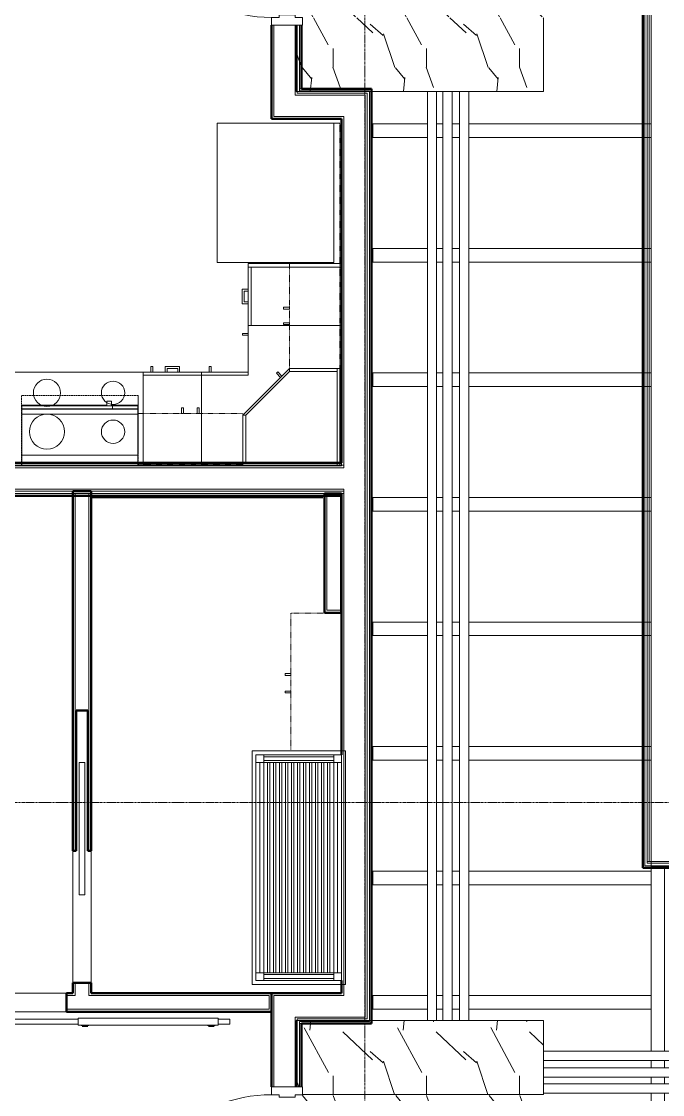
# Model space of a CAD drawing. Header units: inches. Extents: x -4235 to -464, y 9706 to 12338.
# Drawn here: x -3569.6 to -3404.7, y 10392.1 to 10667.8 of the extents above; entities that cross this region are included whole.
import ezdxf

# ---------------------------------------------------------------- set-up
doc = ezdxf.new("R2010")
doc.units = ezdxf.units.IN
doc.header["$MEASUREMENT"] = 0
for name, pattern in [('Dash', [0.25, 0.125, -0.125]), ('Grid Line 1_2_', [0.875, 0.5, -0.125, 0.125, -0.125]), ('Overhead', [0.15625, 0.09375, -0.0625])]:
    doc.linetypes.add(name, pattern=pattern)
for name, color, linetype, lineweight in [('0-1', 7, 'Continuous', 5), ('0-2', 10, 'Continuous', 9), ('A-CLNG-1', 254, 'Continuous', 9), ('A-CLNG-2', 10, 'Continuous', 9), ('A-CLNG-PATT-1', 253, 'Continuous', 13), ('A-DOOR-1', 10, 'Continuous', 9), ('A-DOOR-2', 50, 'Continuous', 20), ('A-DOOR-3', 7, 'Continuous', 50), ('A-DOOR-FRAM-3', 50, 'Continuous', 20), ('A-FLOR-3', 192, 'Continuous', 9), ('A-WALL-1', 7, 'Continuous', 50), ('A-WALL-2', 250, 'Continuous', 13), ('A-WALL-3', 10, 'Continuous', 9), ('A-WALL-4', 254, 'Continuous', 9), ('A-WALL-5', 113, 'Continuous', 9), ('I-WALL-1', 7, 'Continuous', 50), ('I-WALL-2', 10, 'Continuous', 9), ('I-WALL-3', 254, 'Continuous', 9), ('P-PIPE-1', 10, 'Continuous', 9), ('Q-CASE', 31, 'Continuous', 9), ('Q-CASE-1', 254, 'Continuous', 9), ('Q-CASE-2', 10, 'Continuous', 9), ('Q-CASE-3', 254, 'Dash', 9), ('Q-CASE-4', 10, 'Dash', 9), ('Q-SPCQ-1', 10, 'Continuous', 9), ('Q-SPCQ-2', 91, 'Overhead', 9), ('S-BEAM', 12, 'Continuous', 9), ('S-GRID-1', 1, 'Grid Line 1_2_', 9)]:
    doc.layers.add(name, color=color, linetype=linetype, lineweight=lineweight)
pattern_1 = [(108.435, (6.24, 0), (-23.9995167, 47.999875), [9.107, -66.787]), (139.399, (3.36, 8.64), (-144.0005735, 119.9994401), [4.425, -216.844]), (136.848, (24, 11.52), (-360.00235884, 335.99803914), [10.527, -515.834]), (109.983, (16.32, 18.72), (-71.99926767, 192.0004429), [5.618, -275.295]), (90, (14.4, 0), (-24, 24), [4.8, -19.2]), (118.443, (14.4, 4.8), (168.000806133, -311.999948405), [13.101, -641.971]), (84.289, (8.16, 16.32), (-24.00143285, -215.9997167), [4.824, -236.373]), (129.806, (8.64, 21.12), (96.0006462, -119.9991583), [3.749, -183.697])]

# ---------------------------------------------------------------- blocks, each defined once
blk = doc.blocks.new('POCKET - FLUSH - 2-10 x 6-8-2882529-BACKGROUND - RCP - 1ST FLOOR')
at = {"layer": 'A-DOOR-2'}
for p, q in [((-39.67, 0.75), (-39.67, -0.75)), ((-5.67, 0.75), (-39.67, 0.75)), ((-5.67, -0.75), (-5.67, 0.75)), ((-39.67, -0.75), (-5.67, -0.75))]:
    blk.add_line(p, q, dxfattribs=at)
blk = doc.blocks.new('BARN - FLUSH - 3-0 x 7-0 BARN DOOR-2961665-BACKGROUND - RCP - 1ST FLOOR')
at = {"layer": 'A-DOOR-1'}
for p, q in [((-57, 5.57), (-60, 5.57)), ((-60, 5.57), (-60, 4.95)), ((-57, 4.07), (-57, 5.82)), ((-57, 5.82), (-21, 5.82)), ((-21, 5.82), (-21, 4.07)), ((21, 5.57), (-21, 5.57)), ((21, 4.95), (21, 5.57)), ((-60, 4.95), (-60, 4.32)), ((-60, 4.32), (-57, 4.32)), ((-21, 4.07), (-57, 4.07)), ((-21, 4.32), (21, 4.32)), ((21, 4.32), (21, 4.95))]:
    blk.add_line(p, q, dxfattribs=at)
at = {"layer": 'A-DOOR-3'}
for p, q in [((-56, 6), (-56, 5.82)), ((-54.5, 6), (-56, 6)), ((-54.5, 5.82), (-54.5, 6)), ((-23.5, 6), (-23.5, 5.82)), ((-22, 6), (-23.5, 6)), ((-22, 5.82), (-22, 6))]:
    blk.add_line(p, q, dxfattribs=at)
blk = doc.blocks.new('Refrigerator_-_Side-by-Side_6047 - 36_ X 30_-1372843-BACKGROUND - RCP - 1ST FLOOR')
at = {"layer": 'Q-SPCQ-1'}
for p, q in [((-17.88, 15.58), (17.87, 15.58)), ((-17.88, -14.42), (-17.88, 15.58)), ((17.87, 15.58), (17.87, -14.42)), ((17.87, -14.42), (-17.88, -14.42))]:
    blk.add_line(p, q, dxfattribs=at)
blk = doc.blocks.new('Range - 24_ x 30_-2806124-BACKGROUND - RCP - 1ST FLOOR')
at = {"layer": 'Q-SPCQ-1'}
blk.add_line((0, -22), (30, -22), dxfattribs=at)
for centre, radius, start, end in [((6.5, -6), 3.5, 360, 180), ((23.5, -6), 3, 0, 180), ((6.5, -6), 3.5, 180, 0), ((23.5, -6), 3, 180, 0), ((6.5, -16), 4.5, 0, 180), ((23.5, -16), 3, 360, 180), ((6.5, -16), 4.5, 180, 0), ((23.5, -16), 3, 180, 0)]:
    blk.add_arc(centre, radius, start, end, dxfattribs=at)
blk = doc.blocks.new('300 Series Wall Hung Cabinet_302 - 27_ X 36_-2604985-BACKGROUND - RCP - 1ST FLOOR')
at = {"layer": 'Q-CASE-1'}
for p, q in [((-1.76, -13.19), (-2.25, -13.19)), ((-2.25, -13.19), (-2.25, -14.69)), ((-1.76, -14.69), (-1.76, -13.19)), ((2.24, -13.19), (1.75, -13.19)), ((1.75, -13.19), (1.75, -14.69)), ((2.24, -14.69), (2.24, -13.19)), ((-2.25, -14.69), (-1.76, -14.69)), ((1.75, -14.69), (2.24, -14.69))]:
    blk.add_line(p, q, dxfattribs=at)
at = {"layer": 'Q-CASE-3'}
for p, q in [((-13.5, -0.19), (-13.5, -13.19)), ((13.5, -13.19), (13.5, -0.19)), ((-13.5, -13.19), (13.5, -13.19))]:
    blk.add_line(p, q, dxfattribs=at)
at = {"layer": 'Q-CASE-4'}
blk.add_line((13.5, -0.19), (-13.5, -0.19), dxfattribs=at)
blk = doc.blocks.new('30quot_MicrowaveVent_11166 - 70cm miele oven-V16-BACKGROUND - RCP - 1ST FLOOR')
at = {"layer": 'Q-CASE-1'}
for p, q in [((8.88, 16.6), (7.69, 16.6)), ((7.69, 16.55), (7.69, 15.39)), ((8.88, 16.6), (8.88, 16.55)), ((8.88, 15.39), (8.88, 16.6)), ((7.69, 15.6), (-14.2, 15.6)), ((-14.2, 15.6), (-14.2, 15.39)), ((9.18, 15.39), (-14.2, 15.39)), ((-14.2, 15.39), (-14.2, 14.61)), ((-14.2, 14.61), (9.18, 14.61)), ((-14.2, 14.49), (-14.2, 13.23)), ((15.68, 14.49), (-14.2, 14.49)), ((15.68, 15.6), (8.88, 15.6)), ((9.18, 15.39), (9.18, 14.61)), ((15.68, 15.39), (9.18, 15.39)), ((9.18, 15.39), (9.18, 14.61)), ((9.18, 14.61), (15.68, 14.61)), ((15.68, 15.39), (15.68, 15.6)), ((15.68, 15.39), (15.68, 14.61)), ((15.68, 13.23), (15.68, 14.49)), ((-14.2, 13.23), (-14.2, 0.74)), ((-14.2, 13.23), (15.68, 13.23)), ((15.68, 0.74), (15.68, 13.23))]:
    blk.add_line(p, q, dxfattribs=at)
at = {"layer": 'Q-CASE-2'}
for p, q in [((-14.2, 0.74), (-14.2, 0.37)), ((-14.2, 0.37), (-14.2, 0)), ((15.68, 0.37), (15.68, 0.74)), ((15.68, 0.02), (15.68, 0.37)), ((-14.2, 0), (15.68, 0))]:
    blk.add_line(p, q, dxfattribs=at)
blk = doc.blocks.new('300 Series Wall Hung Cabinet_302 - 18_ x 36_-2362919-BACKGROUND - RCP - 1ST FLOOR')
at = {"layer": 'Q-CASE-3'}
blk.add_line((18, -13.19), (18, -0.19), dxfattribs=at)
at = {"layer": 'Q-CASE-4'}
for p, q in [((18, -0.19), (-18, -0.19)), ((-18, -0.19), (-18, -1.81)), ((17.75, -13.19), (18, -13.19))]:
    blk.add_line(p, q, dxfattribs=at)
blk = doc.blocks.new('Single Door 1 Drawer 211 - 211 Base Cabinet Single Door1 Drawer 15_-2709718-BACKGROUND - RCP - 1ST FLOOR')
at = {"layer": 'Q-CASE-2'}
for p, q in [((-11.26, -23.25), (-11.26, 0)), ((-11.26, 0), (3.74, 0)), ((3.74, 0), (3.74, -23.25)), ((-11.26, -23.25), (-11.26, -24)), ((3.74, -23.25), (-11.26, -23.25)), ((-11.26, -24), (3.74, -24)), ((-5.14, -24), (-5.64, -24)), ((-5.64, -25.5), (-5.64, -24)), ((-5.14, -25), (-5.14, -24)), ((-2.39, -25), (-2.39, -24)), ((-2.39, -24), (-1.89, -24)), ((-1.89, -24), (-1.89, -25.5)), ((1.73, -24), (1.24, -24)), ((1.24, -24), (1.24, -25.5)), ((1.73, -25.5), (1.73, -24)), ((3.74, -24), (3.74, -23.25)), ((-1.89, -25.5), (-5.64, -25.5)), ((-5.14, -25), (-2.39, -25)), ((1.24, -25.5), (1.73, -25.5))]:
    blk.add_line(p, q, dxfattribs=at)
blk = doc.blocks.new('300 Series Wall Hung Cabinet_302 - 27_ X 36_-V17-BACKGROUND - RCP - 1ST FLOOR')
at = {"layer": 'Q-CASE-1'}
for p, q in [((-1.76, -13.19), (-2.25, -13.19)), ((-2.25, -13.19), (-2.25, -14.69)), ((-1.76, -14.69), (-1.76, -13.19)), ((2.24, -13.19), (1.75, -13.19)), ((1.75, -13.19), (1.75, -14.69)), ((2.24, -14.69), (2.24, -13.19)), ((-2.25, -14.69), (-1.76, -14.69)), ((1.75, -14.69), (2.24, -14.69))]:
    blk.add_line(p, q, dxfattribs=at)
at = {"layer": 'Q-CASE-3'}
for p, q in [((-13.5, -0.55), (-13.5, -13.19)), ((13.5, -13.19), (13.5, -0.55)), ((-13.5, -13.19), (13.5, -13.19))]:
    blk.add_line(p, q, dxfattribs=at)
at = {"layer": 'Q-CASE-4'}
for p, q in [((13.5, -0.19), (-13.5, -0.19)), ((-13.5, -0.19), (-13.5, -0.55)), ((13.5, -0.55), (13.5, -0.19))]:
    blk.add_line(p, q, dxfattribs=at)
blk = doc.blocks.new('Base Cabinet 4 Drawer 254 - Base Cabinet 4 Drawer 254 15_-2556187-BACKGROUND - RCP - 1ST FLOOR')
at = {"layer": 'Q-CASE-2'}
for p, q in [((-6.76, -23.25), (-6.76, 0)), ((-6.76, 0), (8.24, 0)), ((8.24, 0), (8.24, -23.25)), ((-6.76, -23.25), (-6.76, -24)), ((8.24, -23.25), (-6.76, -23.25)), ((-6.76, -24), (8.24, -24)), ((-0.64, -24), (-1.14, -24)), ((-1.14, -25.5), (-1.14, -24)), ((-0.64, -25), (-0.64, -24)), ((2.11, -25), (2.11, -24)), ((2.11, -24), (2.61, -24)), ((2.61, -24), (2.61, -25.5)), ((8.24, -24), (8.24, -23.25)), ((2.61, -25.5), (-1.14, -25.5)), ((-0.64, -25), (2.11, -25))]:
    blk.add_line(p, q, dxfattribs=at)
blk = doc.blocks.new('308 - 308-2727437-BACKGROUND - RCP - 1ST FLOOR')
at = {"layer": 'Q-CASE'}
for p, q in [((0, -25.19), (-12, -13.19)), ((-12, -13.19), (-11.25, -13.19)), ((-11.25, -13.19), (0, -24.44)), ((0, -24.44), (0, -25.19))]:
    blk.add_line(p, q, dxfattribs=at)
at = {"layer": 'Q-CASE-1'}
for p, q in [((-12, -0.94), (-12, -0.19)), ((-12, -13.19), (-12, -0.94)), ((-12, -0.94), (-11.25, -0.94)), ((12.26, -0.94), (-12, -0.94)), ((-11.25, -13.19), (-11.25, -0.94)), ((-11.25, -0.94), (12.25, -0.94)), ((-11.25, -0.94), (-11.25, -13.19)), ((12.25, -0.94), (12.25, -24.44)), ((12.25, -25.19), (12.25, -0.94)), ((-11.25, -13.19), (-12, -13.19)), ((0, -24.44), (-11.25, -13.19)), ((-10.05, -15.14), (-11.11, -16.2)), ((-11.11, -16.2), (-10.76, -16.55)), ((-10.76, -16.55), (-9.7, -15.49)), ((12.25, -24.44), (0, -24.44)), ((0, -25.19), (0, -24.44)), ((0, -24.44), (12.25, -24.44)), ((12.25, -24.44), (12.25, -25.19)), ((12.25, -25.19), (0, -25.19))]:
    blk.add_line(p, q, dxfattribs=at)
at = {"layer": 'Q-CASE-2'}
for p, q in [((-12, -0.19), (12.26, -0.19)), ((12.26, -0.19), (12.62, -0.19)), ((12.26, -0.94), (12.62, -0.94)), ((12.62, -0.94), (12.26, -0.94)), ((12.62, -0.19), (12.88, -0.19)), ((12.62, -0.94), (12.88, -0.94)), ((12.88, -0.94), (12.62, -0.94)), ((12.89, -0.94), (13, -0.94)), ((13, -0.94), (12.89, -0.94)), ((12.91, -0.19), (13, -0.19)), ((13, -0.19), (13, -0.94)), ((13, -0.94), (13, -25.19)), ((12.62, -25.19), (12.26, -25.19)), ((13, -25.19), (12.62, -25.19))]:
    blk.add_line(p, q, dxfattribs=at)
blk = doc.blocks.new('Base Cabinet Corner 197 - Base Cabinet Corner 197-2565125-BACKGROUND - RCP - 1ST FLOOR')
at = {"layer": 'Q-CASE-2'}
for p, q in [((-23.26, 0), (12.74, 0)), ((-23.26, -36), (-23.26, 0)), ((12.74, 0), (12.74, -24)), ((0.74, -23.25), (0.74, -36)), ((12.74, -23.25), (0.74, -23.25)), ((0.74, -23.25), (0.74, -24)), ((0.74, -24), (0.74, -36)), ((12.74, -24), (0.74, -24)), ((10.73, -24), (10.24, -24)), ((10.24, -24), (10.24, -25.5)), ((10.73, -25.5), (10.73, -24)), ((10.24, -25.5), (10.73, -25.5)), ((2.23, -33.51), (0.73, -33.51)), ((0.73, -33.51), (0.73, -34)), ((0.73, -34), (2.23, -34)), ((2.23, -34), (2.23, -33.51)), ((0.74, -36), (-23.26, -36))]:
    blk.add_line(p, q, dxfattribs=at)
blk = doc.blocks.new('Bath Vanity - Bath Vanity 60_-V79-BACKGROUND - RCP - 1ST FLOOR')
at = {"layer": 'Q-CASE-1'}
for p, q in [((-29.26, -1), (-29.26, 0)), ((-29.26, 0), (30.74, 0)), ((30.74, 0), (30.74, -0.38)), ((30.74, -0.39), (30.74, -1))]:
    blk.add_line(p, q, dxfattribs=at)
at = {"layer": 'Q-CASE-2'}
for p, q in [((-29.26, -24), (-29.26, -1)), ((-28.26, -3), (-28.26, -1)), ((-28.26, -1), (-26.26, -1)), ((27.74, -1), (-26.26, -1)), ((-26.26, -1), (-26.26, -3)), ((27.74, -2), (-26.26, -2)), ((27.74, -3), (27.74, -1)), ((27.74, -1), (29.74, -1)), ((29.74, -1), (29.74, -3)), ((30.74, -1), (30.74, -24)), ((-28.26, -3), (-28.26, -21)), ((-26.26, -3), (-28.26, -3)), ((-27.76, -3), (-27.76, -21)), ((-26.76, -3), (-26.76, -21)), ((27.74, -3), (-26.26, -3)), ((-26.26, -3), (-26.26, -21)), ((-26.26, -4), (27.74, -4)), ((27.74, -4.55), (-26.26, -4.55)), ((27.74, -3), (27.74, -21)), ((29.74, -3), (27.74, -3)), ((28.24, -3), (28.24, -21)), ((29.24, -3), (29.24, -21)), ((29.74, -3), (29.74, -21)), ((-26.26, -5.55), (27.74, -5.55)), ((27.74, -6.09), (-26.26, -6.09)), ((-26.26, -7.09), (27.74, -7.09)), ((27.74, -7.64), (-26.26, -7.64)), ((-26.26, -8.64), (27.74, -8.64)), ((27.74, -9.18), (-26.26, -9.18)), ((-26.26, -10.18), (27.74, -10.18)), ((27.74, -10.73), (-26.26, -10.73)), ((-26.26, -11.73), (27.74, -11.73)), ((27.74, -12.27), (-26.26, -12.27)), ((-26.26, -13.27), (27.74, -13.27)), ((27.74, -13.82), (-26.26, -13.82)), ((-26.26, -14.82), (27.74, -14.82)), ((27.74, -15.36), (-26.26, -15.36)), ((-26.26, -16.36), (27.74, -16.36)), ((27.74, -16.91), (-26.26, -16.91)), ((-26.26, -17.91), (27.74, -17.91)), ((27.74, -18.45), (-26.26, -18.45)), ((-28.26, -23), (-28.26, -21)), ((-28.26, -21), (-26.26, -21)), ((-26.26, -19.45), (27.74, -19.45)), ((27.74, -20), (-26.26, -20)), ((-26.26, -21), (27.74, -21)), ((-26.26, -21), (-26.26, -23)), ((27.74, -22), (-26.26, -22)), ((27.74, -23), (27.74, -21)), ((27.74, -21), (29.74, -21)), ((29.74, -21), (29.74, -23)), ((30.74, -24), (-29.26, -24)), ((-26.26, -23), (-28.26, -23)), ((27.74, -23), (-26.26, -23)), ((29.74, -23), (27.74, -23))]:
    blk.add_line(p, q, dxfattribs=at)
blk = doc.blocks.new('Range_Hood_386 - 30_ Wide-2877318-BACKGROUND - RCP - 1ST FLOOR')
at = {"layer": 'Q-SPCQ-2'}
for p, q in [((-15, 6), (-15, -11.26)), ((15, 6), (-15, 6)), ((15, -11.26), (15, 6)), ((-15, -11.26), (-15, -11.63)), ((-15, -11.63), (-15, -12)), ((-15, -12), (15, -12)), ((15, -11.63), (15, -11.26)), ((15, -11.98), (15, -11.63))]:
    blk.add_line(p, q, dxfattribs=at)
blk = doc.blocks.new('300 Series Wall Hung Cabinet_326 - 36_-V88-BACKGROUND - RCP - 1ST FLOOR')
at = {"layer": 'Q-CASE-2'}
for p, q in [((-2.01, -13.19), (-2.5, -13.19)), ((-2.5, -13.19), (-2.5, -14.69)), ((-2.01, -14.69), (-2.01, -13.19)), ((2.49, -13.19), (2, -13.19)), ((2, -13.19), (2, -14.69)), ((2.49, -14.69), (2.49, -13.19)), ((-2.5, -14.69), (-2.01, -14.69)), ((2, -14.69), (2.49, -14.69))]:
    blk.add_line(p, q, dxfattribs=at)
at = {"layer": 'Q-CASE-3'}
blk.add_line((17.37, -0.19), (-18, -0.19), dxfattribs=at)
at = {"layer": 'Q-CASE-4'}
for p, q in [((-18, -0.19), (-18, -13.19)), ((-18, -13.19), (17.37, -13.19))]:
    blk.add_line(p, q, dxfattribs=at)
blk = doc.blocks.new('CTR - 1st Phase - Unit Layouts_rvt-1-BACKGROUND - RCP - 1ST FLOOR')
at = {"layer": 'A-WALL-1'}
for p, q in [((-3556.42, 10454.79), (-3556.42, 10547.19)), ((-3556.42, 10547.19), (-3555.8, 10547.19)), ((-3555.8, 10547.19), (-3552.3, 10547.19)), ((-3552.3, 10547.19), (-3551.67, 10547.19)), ((-3551.67, 10547.19), (-3551.67, 10454.79)), ((-3491.67, 10515.94), (-3491.67, 10546.56)), ((-3491.67, 10546.56), (-3491.05, 10546.56)), ((-3491.05, 10546.56), (-3487.55, 10546.56)), ((-3487.55, 10546.56), (-3487.3, 10546.56)), ((-3487.3, 10546.56), (-3487.3, 10515.94)), ((-3551.67, 10545.6), (-3551.67, 10545.97)), ((-3551.67, 10545.97), (-3491.67, 10545.97)), ((-3492.05, 10545.6), (-3551.3, 10545.6)), ((-3491.67, 10545.97), (-3491.67, 10545.6)), ((-3491.05, 10515.94), (-3491.67, 10515.94)), ((-3487.55, 10515.94), (-3491.05, 10515.94)), ((-3487.3, 10515.94), (-3487.55, 10515.94)), ((-3552.55, 10490.79), (-3555.55, 10490.79)), ((-3555.55, 10490.79), (-3555.55, 10454.79)), ((-3552.55, 10454.79), (-3552.55, 10490.79)), ((-3555.55, 10454.79), (-3556.42, 10454.79)), ((-3551.67, 10454.79), (-3552.55, 10454.79)), ((-3556.42, 10418.16), (-3556.42, 10420.79)), ((-3556.42, 10420.79), (-3551.67, 10420.79)), ((-3551.67, 10420.79), (-3551.67, 10418.16)), ((-3558.02, 10418.16), (-3556.42, 10418.16)), ((-3558.02, 10413.41), (-3558.02, 10418.16)), ((-3551.67, 10418.16), (-3505.3, 10418.16)), ((-3505.3, 10418.16), (-3505.3, 10417.54)), ((-3505.3, 10417.54), (-3505.3, 10414.04)), ((-3505.3, 10414.04), (-3505.3, 10413.41)), ((-3505.3, 10413.41), (-3558.02, 10413.41))]:
    blk.add_line(p, q, dxfattribs=at)
at = {"layer": 'A-WALL-2'}
for p, q in [((-3555.8, 10546.56), (-3552.3, 10546.56)), ((-3555.8, 10454.79), (-3555.8, 10546.56)), ((-3552.3, 10454.79), (-3552.3, 10546.56)), ((-3487.55, 10545.94), (-3487.55, 10546.56)), ((-3487.55, 10545.94), (-3487.55, 10546.56)), ((-3491.05, 10545.94), (-3487.55, 10545.94)), ((-3491.05, 10516.56), (-3491.05, 10545.94)), ((-3487.55, 10516.56), (-3487.55, 10545.94)), ((-3487.55, 10516.56), (-3491.05, 10516.56)), ((-3487.55, 10515.94), (-3487.55, 10516.56)), ((-3487.55, 10515.94), (-3487.55, 10516.56)), ((-3555.8, 10418.16), (-3555.8, 10420.79)), ((-3552.3, 10418.16), (-3552.3, 10420.79)), ((-3555.8, 10417.54), (-3558.02, 10417.54)), ((-3555.8, 10418.16), (-3555.8, 10417.54)), ((-3552.3, 10418.16), (-3552.3, 10417.54)), ((-3505.92, 10417.54), (-3552.3, 10417.54)), ((-3505.92, 10417.54), (-3505.92, 10414.04)), ((-3505.92, 10414.04), (-3558.02, 10414.04))]:
    blk.add_line(p, q, dxfattribs=at)
at = {"layer": 'A-WALL-3'}
for p, q in [((-3491.67, 10546.56), (-3487.3, 10546.56)), ((-3491.67, 10545.97), (-3491.67, 10546.56)), ((-3487.3, 10546.56), (-3487.3, 10545.94)), ((-3491.67, 10515.97), (-3491.67, 10545.94)), ((-3487.3, 10545.94), (-3487.3, 10515.94)), ((-3556.42, 10454.79), (-3556.42, 10420.79)), ((-3551.67, 10420.79), (-3551.67, 10454.79)), ((-3558.02, 10418.16), (-3594.02, 10418.16)), ((-3594.02, 10413.41), (-3558.02, 10413.41))]:
    blk.add_line(p, q, dxfattribs=at)
at = {"layer": 'A-WALL-4'}
for p, q in [((-3491.67, 10515.94), (-3487.3, 10515.94)), ((-3555.55, 10454.79), (-3555.55, 10490.79)), ((-3555.55, 10490.79), (-3552.55, 10490.79)), ((-3552.55, 10490.79), (-3552.55, 10454.79)), ((-3556.42, 10454.79), (-3555.55, 10454.79)), ((-3552.55, 10454.79), (-3551.67, 10454.79)), ((-3551.67, 10420.79), (-3556.42, 10420.79)), ((-3558.02, 10418.16), (-3558.02, 10413.41))]:
    blk.add_line(p, q, dxfattribs=at)
at = {"layer": 'A-WALL-5'}
for p, q in [((-3510.8, 10605.7), (-3511.3, 10605.7)), ((-3511.3, 10605.7), (-3511.3, 10604.7)), ((-3511.3, 10604.7), (-3511.3, 10605.7)), ((-3511.3, 10605.7), (-3510.8, 10605.7)), ((-3511.3, 10604.7), (-3511.3, 10599.07)), ((-3511.3, 10599.07), (-3511.3, 10604.7)), ((-3487.3, 10605.7), (-3510.8, 10605.7)), ((-3510.8, 10605.7), (-3487.3, 10605.7)), ((-3487.3, 10554.44), (-3487.3, 10605.7)), ((-3487.3, 10605.7), (-3487.3, 10554.44)), ((-3511.3, 10599.07), (-3511.3, 10598.57)), ((-3511.3, 10598.57), (-3511.3, 10595.82)), ((-3511.3, 10595.82), (-3511.3, 10598.57)), ((-3511.3, 10595.82), (-3511.3, 10595.32)), ((-3511.3, 10595.32), (-3511.3, 10587.7)), ((-3511.3, 10587.7), (-3511.3, 10595.32)), ((-3511.3, 10587.21), (-3511.3, 10577.7)), ((-3511.3, 10577.7), (-3511.3, 10587.21)), ((-3536.29, 10577.7), (-3572.81, 10577.7)), ((-3572.81, 10577.7), (-3536.29, 10577.7)), ((-3535.8, 10577.7), (-3536.29, 10577.7)), ((-3532.67, 10577.7), (-3535.8, 10577.7)), ((-3535.8, 10577.7), (-3532.67, 10577.7)), ((-3532.17, 10577.7), (-3532.67, 10577.7)), ((-3529.42, 10577.7), (-3532.17, 10577.7)), ((-3532.17, 10577.7), (-3529.42, 10577.7)), ((-3528.92, 10577.7), (-3529.42, 10577.7)), ((-3521.29, 10577.7), (-3528.92, 10577.7)), ((-3528.92, 10577.7), (-3521.29, 10577.7)), ((-3520.8, 10577.7), (-3521.29, 10577.7)), ((-3511.3, 10577.7), (-3520.8, 10577.7)), ((-3520.8, 10577.7), (-3511.3, 10577.7)), ((-3606.8, 10553.7), (-3487.3, 10553.7)), ((-3487.3, 10553.7), (-3606.8, 10553.7)), ((-3487.3, 10553.7), (-3487.3, 10554.44)), ((-3487.3, 10554.44), (-3487.3, 10553.7))]:
    blk.add_line(p, q, dxfattribs=at)
at = {"layer": '0-2'}
for name, p, rotation in [('Refrigerator_-_Side-by-Side_6047 - 36_ X 30_-1372843-BACKGROUND - RCP - 1ST FLOOR', (-3503.72, 10623.82), 89.999999999975), ('300 Series Wall Hung Cabinet_302 - 18_ x 36_-2362919-BACKGROUND - RCP - 1ST FLOOR', (-3487.49, 10623.7), 269.9999999999891), ('Base Cabinet 4 Drawer 254 - Base Cabinet 4 Drawer 254 15_-2556187-BACKGROUND - RCP - 1ST FLOOR', (-3487.3, 10597.94), 269.9999999999893), ('300 Series Wall Hung Cabinet_302 - 27_ X 36_-2604985-BACKGROUND - RCP - 1ST FLOOR', (-3487.49, 10592.2), 269.9999999999891), ('Base Cabinet Corner 197 - Base Cabinet Corner 197-2565125-BACKGROUND - RCP - 1ST FLOOR', (-3510.56, 10553.7), 180), ('Single Door 1 Drawer 211 - 211 Base Cabinet Single Door1 Drawer 15_-2709718-BACKGROUND - RCP - 1ST FLOOR', (-3534.56, 10553.7), 180), ('308 - 308-2727437-BACKGROUND - RCP - 1ST FLOOR', (-3487.49, 10566.7), 269.9999999999891), ('300 Series Wall Hung Cabinet_302 - 27_ X 36_-V17-BACKGROUND - RCP - 1ST FLOOR', (-3526.17, 10553.89), 180), ('300 Series Wall Hung Cabinet_326 - 36_-V88-BACKGROUND - RCP - 1ST FLOOR', (-3487.11, 10497.81), 270.000000000001), ('Bath Vanity - Bath Vanity 60_-V79-BACKGROUND - RCP - 1ST FLOOR', (-3486.3, 10451.18), 269.9999999998334), ('POCKET - FLUSH - 2-10 x 6-8-2882529-BACKGROUND - RCP - 1ST FLOOR', (-3554.05, 10437.79), 270.0000000000038), ('BARN - FLUSH - 3-0 x 7-0 BARN DOOR-2961665-BACKGROUND - RCP - 1ST FLOOR', (-3576.02, 10415.79), 180)]:
    blk.add_blockref(name, p, dxfattribs=dict(at, rotation=rotation))
for name, p in [('Range - 24_ x 30_-2806124-BACKGROUND - RCP - 1ST FLOOR', (-3569.55, 10578.44)), ('Range_Hood_386 - 30_ Wide-2877318-BACKGROUND - RCP - 1ST FLOOR', (-3554.56, 10565.7)), ('30quot_MicrowaveVent_11166 - 70cm miele oven-V16-BACKGROUND - RCP - 1ST FLOOR', (-3555.35, 10553.7))]:
    blk.add_blockref(name, p, dxfattribs=at)
blk = doc.blocks.new('HOLLOW METAL - UNIT DOOR-2191979-BACKGROUND - RCP - 1ST FLOOR')
at = {"layer": 'A-DOOR-1'}
blk.add_arc((18, 4.125), 36, 90, 180, dxfattribs=at)
at = {"layer": 'A-DOOR-2'}
for p, q in [((18, 40.125), (16.25, 40.125)), ((16.25, 40.125), (16.25, 4.125)), ((18, 4.125), (18, 40.125)), ((16.25, 4.125), (18, 4.125))]:
    blk.add_line(p, q, dxfattribs=at)
at = {"layer": 'A-DOOR-FRAM-3'}
for p, q in [((-18, 4.125), (-20, 4.125)), ((-20, 4.125), (-20, -3.875)), ((-18, 2.1875), (-18, 4.125)), ((18, 4.125), (18, 2.1875)), ((20, 4.125), (18, 4.125)), ((20, -3.875), (20, 4.125)), ((-17.375, 2.1875), (-18, 2.1875)), ((-17.375, -1.9375), (-17.375, 2.1875)), ((18, 2.1875), (17.375, 2.1875)), ((17.375, 2.1875), (17.375, -1.9375)), ((-18, -3.875), (-18, -1.9375)), ((-18, -1.9375), (-17.375, -1.9375)), ((17.375, -1.9375), (18, -1.9375)), ((18, -1.9375), (18, -3.875)), ((-20, -3.875), (-18, -3.875)), ((18, -3.875), (20, -3.875))]:
    blk.add_line(p, q, dxfattribs=at)
blk = doc.blocks.new('HOLLOW METAL - UNIT DOOR-2191980-BACKGROUND - RCP - 1ST FLOOR')
at = {"layer": 'A-DOOR-1'}
blk.add_arc((18, -4.125), 36, 180, 270, dxfattribs=at)
at = {"layer": 'A-DOOR-2'}
for p, q in [((16.25, -4.125), (18, -4.125)), ((16.25, -40.125), (16.25, -4.125)), ((18, -4.125), (18, -40.125)), ((18, -40.125), (16.25, -40.125))]:
    blk.add_line(p, q, dxfattribs=at)
at = {"layer": 'A-DOOR-FRAM-3'}
for p, q in [((-20, 3.875), (-18, 3.875)), ((-20, -4.125), (-20, 3.875)), ((-18, 3.875), (-18, 1.9375)), ((18, 3.875), (20, 3.875)), ((18, 1.9375), (18, 3.875)), ((20, 3.875), (20, -4.125)), ((-18, 1.9375), (-17.375, 1.9375)), ((-17.375, 1.9375), (-17.375, -2.1875)), ((17.375, 1.9375), (18, 1.9375)), ((17.375, -2.1875), (17.375, 1.9375)), ((-18, -2.1875), (-18, -4.125)), ((-17.375, -2.1875), (-18, -2.1875)), ((18, -2.1875), (17.375, -2.1875)), ((18, -4.125), (18, -2.1875)), ((-18, -4.125), (-20, -4.125)), ((20, -4.125), (18, -4.125))]:
    blk.add_line(p, q, dxfattribs=at)
blk = doc.blocks.new('CTR - 1st Phase - Common Walls_rvt-1-BACKGROUND - RCP - 1ST FLOOR')
at = {"layer": 'A-CLNG-PATT-1'}
h = blk.add_hatch(dxfattribs=at)
h.set_pattern_fill('FP_4', color=256, style=0, pattern_type=2)
h.set_pattern_definition(pattern_1)
h.paths.add_polyline_path([(-3498.84, 10649.86), (-3435.32, 10649.86), (-3435.32, 10668.81), (-3497.3, 10668.81), (-3497.3, 10666.89), (-3498.93, 10666.89), (-3498.93, 10649.86)], flags=0)
h.paths.add_polyline_path([(-3498.93, 10669.06), (-3435.32, 10669.06), (-3435.32, 10707.21), (-3498.93, 10707.21), (-3498.93, 10706.89), (-3497.3, 10706.89), (-3497.3, 10704.89), (-3498.93, 10704.89), (-3498.93, 10703.19)], flags=0)
h.paths.add_polyline_path([(-3478.3, 10707.46), (-3435.32, 10707.46), (-3435.32, 10726.41), (-3478.3, 10726.41), (-3478.3, 10723.96)], flags=0)
h = blk.add_hatch(dxfattribs=at)
h.set_pattern_fill('FP_4', color=256, style=0, pattern_type=2)
h.set_pattern_definition(pattern_1)
h.paths.add_polyline_path([(-3478.3, 10334.57), (-3448.77, 10334.57), (-3448.77, 10343.59), (-3448.02, 10343.59), (-3448.02, 10341.84), (-3443.27, 10341.84), (-3443.27, 10343.59), (-3442.52, 10343.59), (-3442.52, 10334.57), (-3435.32, 10334.57), (-3435.32, 10353.52), (-3478.3, 10353.52), (-3478.3, 10345.21)], flags=0)
h.paths.add_polyline_path([(-3454.92, 10345.21), (-3456.92, 10345.21), (-3456.92, 10347.15), (-3457.55, 10347.15), (-3457.55, 10351.28), (-3456.92, 10351.28), (-3456.92, 10353.21), (-3454.92, 10353.21), (-3454.92, 10345.84)], flags=0)
h.paths.add_polyline_path([(-3435.32, 10353.77), (-3435.32, 10391.92), (-3498.93, 10391.92), (-3498.93, 10356.09), (-3497.3, 10356.09), (-3497.3, 10354.09), (-3498.93, 10354.09), (-3498.93, 10353.77), (-3444.25, 10353.77)], flags=0)
h.paths.add_polyline_path([(-3435.32, 10392.17), (-3435.32, 10411.12), (-3498.93, 10411.12), (-3498.93, 10394.09), (-3497.3, 10394.09), (-3497.3, 10392.17), (-3444.25, 10392.17)], flags=0)
at = {"layer": 'A-CLNG-1'}
for p, q in [((-3498.93, 10649.86), (-3498.93, 10666.89)), ((-3479.55, 10649.86), (-3498.93, 10649.86)), ((-3498.93, 10411.12), (-3479.55, 10411.12)), ((-3498.93, 10394.09), (-3498.93, 10411.12))]:
    blk.add_line(p, q, dxfattribs=at)
at = {"layer": 'A-CLNG-2'}
for p, q in [((-3435.32, 10668.81), (-3435.32, 10649.86)), ((-3435.32, 10649.86), (-3479.55, 10649.86)), ((-3479.55, 10411.12), (-3435.32, 10411.12)), ((-3435.32, 10411.12), (-3435.32, 10392.17)), ((-3435.32, 10392.17), (-3497.3, 10392.17))]:
    blk.add_line(p, q, dxfattribs=at)
at = {"layer": 'A-WALL-2'}
for p, q in [((-3409.3, 10813.49), (-3409.3, 10450.91)), ((-3408.67, 10813.49), (-3408.67, 10451.54)), ((-3408.17, 10813.49), (-3408.17, 10452.04)), ((-3504.67, 10650.56), (-3504.67, 10666.89)), ((-3499.17, 10650.56), (-3499.17, 10666.89)), ((-3498.67, 10650.56), (-3498.67, 10666.89)), ((-3498.05, 10650.56), (-3498.05, 10666.89)), ((-3504.67, 10650.56), (-3504.67, 10648.94)), ((-3504.67, 10648.94), (-3504.67, 10643.44)), ((-3499.17, 10650.56), (-3499.17, 10649.44)), ((-3499.17, 10649.44), (-3499.17, 10648.94)), ((-3499.17, 10648.94), (-3481.17, 10648.94)), ((-3498.67, 10650.56), (-3498.67, 10650.06)), ((-3498.67, 10650.06), (-3498.67, 10649.44)), ((-3498.67, 10649.44), (-3480.67, 10649.44)), ((-3497.55, 10650.56), (-3498.05, 10650.56)), ((-3498.05, 10650.56), (-3498.05, 10650.06)), ((-3498.05, 10650.06), (-3480.05, 10650.06)), ((-3481.17, 10643.44), (-3481.17, 10648.94)), ((-3480.67, 10648.94), (-3480.67, 10649.44)), ((-3480.67, 10642.81), (-3480.67, 10648.94)), ((-3480.05, 10649.44), (-3480.05, 10650.06)), ((-3480.05, 10642.81), (-3480.05, 10649.44)), ((-3504.67, 10643.44), (-3486.67, 10643.44)), ((-3486.67, 10642.81), (-3486.67, 10643.44)), ((-3486.67, 10553.81), (-3486.67, 10642.81)), ((-3481.17, 10642.81), (-3481.17, 10643.44)), ((-3481.17, 10418.16), (-3481.17, 10642.81)), ((-3480.67, 10418.16), (-3480.67, 10642.81)), ((-3480.05, 10418.16), (-3480.05, 10642.81)), ((-3822.72, 10553.81), (-3487.3, 10553.81)), ((-3822.72, 10553.19), (-3487.3, 10553.19)), ((-3486.67, 10553.81), (-3487.3, 10553.81)), ((-3486.67, 10553.19), (-3487.3, 10553.19)), ((-3486.67, 10553.19), (-3486.67, 10553.81)), ((-3486.67, 10553.19), (-3486.67, 10553.81)), ((-3822.72, 10547.69), (-3487.3, 10547.69)), ((-3822.72, 10547.19), (-3487.3, 10547.19)), ((-3822.72, 10546.56), (-3487.3, 10546.56)), ((-3486.67, 10547.69), (-3487.3, 10547.69)), ((-3486.67, 10547.19), (-3487.3, 10547.19)), ((-3486.67, 10546.56), (-3487.3, 10546.56)), ((-3486.67, 10547.19), (-3486.67, 10547.69)), ((-3486.67, 10547.19), (-3486.67, 10547.69)), ((-3486.67, 10546.56), (-3486.67, 10547.19)), ((-3486.67, 10546.56), (-3486.67, 10547.19)), ((-3486.67, 10418.16), (-3486.67, 10546.56)), ((-3409.3, 10450.91), (-3408.67, 10450.91)), ((-3408.67, 10451.54), (-3408.17, 10451.54)), ((-3408.67, 10450.91), (-3402.05, 10450.91)), ((-3408.17, 10452.04), (-3402.67, 10452.04)), ((-3408.17, 10451.54), (-3402.05, 10451.54)), ((-3504.67, 10417.54), (-3504.67, 10412.04)), ((-3504.67, 10417.54), (-3486.67, 10417.54)), ((-3486.67, 10417.54), (-3486.67, 10418.16)), ((-3481.17, 10417.54), (-3481.17, 10418.16)), ((-3481.17, 10412.04), (-3481.17, 10417.54)), ((-3480.67, 10412.04), (-3480.67, 10418.16)), ((-3480.05, 10411.54), (-3480.05, 10418.16)), ((-3504.67, 10412.04), (-3504.67, 10410.41)), ((-3499.17, 10412.04), (-3499.17, 10411.54)), ((-3499.17, 10412.04), (-3481.17, 10412.04)), ((-3499.17, 10411.54), (-3499.17, 10410.41)), ((-3498.67, 10411.54), (-3498.67, 10410.91)), ((-3498.67, 10411.54), (-3480.67, 10411.54)), ((-3480.67, 10411.54), (-3480.67, 10412.04)), ((-3480.05, 10410.91), (-3480.05, 10411.54)), ((-3504.67, 10410.41), (-3504.67, 10394.09)), ((-3499.17, 10410.41), (-3499.17, 10394.09)), ((-3498.67, 10410.91), (-3498.67, 10410.41)), ((-3498.67, 10410.41), (-3498.67, 10394.09)), ((-3498.05, 10410.91), (-3498.05, 10410.41)), ((-3498.05, 10410.91), (-3480.05, 10410.91)), ((-3498.05, 10410.41), (-3497.55, 10410.41)), ((-3498.05, 10410.41), (-3498.05, 10394.09))]:
    blk.add_line(p, q, dxfattribs=at)
at = {"layer": 'I-WALL-1'}
for p, q in [((-3409.8, 10450.41), (-3409.8, 10813.49)), ((-3505.3, 10650.56), (-3505.3, 10666.89)), ((-3497.55, 10666.89), (-3497.55, 10650.56)), ((-3505.3, 10643.44), (-3505.3, 10650.56)), ((-3497.55, 10650.56), (-3479.55, 10650.56)), ((-3479.55, 10650.56), (-3479.55, 10650.06)), ((-3479.55, 10650.06), (-3479.55, 10642.81)), ((-3505.3, 10642.81), (-3505.3, 10643.44)), ((-3487.3, 10642.81), (-3505.3, 10642.81)), ((-3487.3, 10554.44), (-3487.3, 10642.81)), ((-3479.55, 10642.81), (-3479.55, 10418.16)), ((-3822.72, 10554.44), (-3487.3, 10554.44)), ((-3487.3, 10545.94), (-3765.72, 10545.94)), ((-3487.3, 10479.44), (-3487.3, 10545.94)), ((-3409.3, 10450.41), (-3409.8, 10450.41)), ((-3402.05, 10450.41), (-3409.3, 10450.41)), ((-3487.3, 10418.16), (-3487.3, 10421.44)), ((-3505.3, 10417.54), (-3505.3, 10418.16)), ((-3505.3, 10418.16), (-3487.3, 10418.16)), ((-3505.3, 10410.41), (-3505.3, 10417.54)), ((-3479.55, 10418.16), (-3479.55, 10410.91)), ((-3505.3, 10394.09), (-3505.3, 10410.41)), ((-3497.55, 10410.41), (-3497.55, 10394.09)), ((-3479.55, 10410.41), (-3497.55, 10410.41)), ((-3479.55, 10410.91), (-3479.55, 10410.41))]:
    blk.add_line(p, q, dxfattribs=at)
at = {"layer": 'I-WALL-2'}
for p, q in [((-3497.55, 10666.89), (-3505.3, 10666.89)), ((-3505.3, 10394.09), (-3497.55, 10394.09))]:
    blk.add_line(p, q, dxfattribs=at)
at = {"layer": 'I-WALL-3'}
for p, q in [((-3409.8, 10450.41), (-3409.8, 10813.49)), ((-3479.55, 10642.81), (-3479.55, 10649.86)), ((-3479.55, 10642.81), (-3479.55, 10418.16)), ((-3409.8, 10450.41), (-3402.05, 10450.41)), ((-3479.55, 10411.12), (-3479.55, 10418.16))]:
    blk.add_line(p, q, dxfattribs=at)
at = {"layer": 'P-PIPE-1'}
for p, q in [((-3465.19, 10411.12), (-3465.19, 10649.86)), ((-3462.81, 10649.86), (-3462.81, 10411.12)), ((-3461.19, 10411.12), (-3461.19, 10649.86)), ((-3458.81, 10649.86), (-3458.81, 10411.12)), ((-3456.94, 10411.12), (-3456.94, 10649.86)), ((-3454.57, 10649.86), (-3454.57, 10411.12)), ((-3435.32, 10403.25), (-2798.23, 10403.25)), ((-2798.23, 10400.87), (-3435.32, 10400.87)), ((-3435.32, 10399.01), (-2798.23, 10399.01)), ((-2798.23, 10396.63), (-3435.32, 10396.63)), ((-3435.32, 10394.88), (-2798.23, 10394.88)), ((-2798.23, 10392.5), (-3435.32, 10392.5))]:
    blk.add_line(p, q, dxfattribs=at)
at = {"layer": '0-2'}
for name, p, rotation in [('HOLLOW METAL - UNIT DOOR-2191979-BACKGROUND - RCP - 1ST FLOOR', (-3501.17, 10686.89), 89.99999999999359), ('HOLLOW METAL - UNIT DOOR-2191980-BACKGROUND - RCP - 1ST FLOOR', (-3501.17, 10374.09), 270.0000000000046)]:
    blk.add_blockref(name, p, dxfattribs=dict(at, rotation=rotation))
blk = doc.blocks.new('Dimension Lumber - LVL - 3_5X5_5-V192-BACKGROUND - RCP - 1ST FLOOR')
at = {"layer": 'S-BEAM'}
for p, q in [((-35.77, 1.75), (-35.77, -1.75)), ((-35.77, 1.75), (-21.74, 1.75)), ((-19.36, 1.75), (-17.74, 1.75)), ((-15.36, 1.75), (-13.5, 1.75)), ((-11.13, 1.75), (33.65, 1.75)), ((33.65, 1.75), (35.77, 1.75)), ((-35.77, -1.75), (-21.74, -1.75)), ((-19.36, -1.75), (-17.74, -1.75)), ((-15.37, -1.75), (-13.5, -1.75)), ((-11.13, -1.75), (33.65, -1.75)), ((33.65, -1.75), (35.77, -1.75))]:
    blk.add_line(p, q, dxfattribs=at)
blk = doc.blocks.new('Dimension Lumber - LVL - 3_5X5_5-V193-BACKGROUND - RCP - 1ST FLOOR')
at = {"layer": 'S-BEAM'}
for p, q in [((-35.77, 1.75), (-35.77, -1.75)), ((-35.77, 1.75), (-21.74, 1.75)), ((-19.37, 1.75), (-17.74, 1.75)), ((-15.37, 1.75), (-13.5, 1.75)), ((-11.13, 1.75), (33.65, 1.75)), ((33.65, 1.75), (35.77, 1.75)), ((-35.77, -1.75), (-21.74, -1.75)), ((-19.37, -1.75), (-17.74, -1.75)), ((-15.37, -1.75), (-13.5, -1.75)), ((-11.13, -1.75), (33.65, -1.75)), ((33.65, -1.75), (35.77, -1.75))]:
    blk.add_line(p, q, dxfattribs=at)
blk = doc.blocks.new('Dimension Lumber - LVL - 3_5X5_5-V194-BACKGROUND - RCP - 1ST FLOOR')
at = {"layer": 'S-BEAM'}
for p, q in [((-35.77, 1.75), (-35.77, -1.75)), ((-35.77, 1.75), (-21.74, 1.75)), ((-19.37, 1.75), (-17.74, 1.75)), ((-15.37, 1.75), (-13.5, 1.75)), ((-11.13, 1.75), (33.65, 1.75)), ((33.65, 1.75), (35.77, 1.75)), ((-35.77, -1.75), (-21.74, -1.75)), ((-19.37, -1.75), (-17.74, -1.75)), ((-15.37, -1.75), (-13.5, -1.75)), ((-11.13, -1.75), (33.65, -1.75)), ((33.65, -1.75), (35.77, -1.75))]:
    blk.add_line(p, q, dxfattribs=at)
blk = doc.blocks.new('Dimension Lumber - LVL - 3_5X5_5-V195-BACKGROUND - RCP - 1ST FLOOR')
at = {"layer": 'S-BEAM'}
for p, q in [((-35.77, 1.75), (-35.77, -1.75)), ((-35.77, 1.75), (-21.74, 1.75)), ((-19.37, 1.75), (-17.74, 1.75)), ((-15.37, 1.75), (-13.5, 1.75)), ((-11.13, 1.75), (33.65, 1.75)), ((33.65, 1.75), (35.77, 1.75)), ((-35.77, -1.75), (-21.74, -1.75)), ((-19.37, -1.75), (-17.74, -1.75)), ((-15.37, -1.75), (-13.5, -1.75)), ((-11.13, -1.75), (33.65, -1.75)), ((33.65, -1.75), (35.77, -1.75))]:
    blk.add_line(p, q, dxfattribs=at)
blk = doc.blocks.new('Dimension Lumber - LVL - 3_5X5_5-V196-BACKGROUND - RCP - 1ST FLOOR')
at = {"layer": 'S-BEAM'}
for p, q in [((-35.77, 1.75), (-35.77, -1.75)), ((-35.77, 1.75), (-21.74, 1.75)), ((-19.37, 1.75), (-17.74, 1.75)), ((-15.37, 1.75), (-13.5, 1.75)), ((-11.13, 1.75), (33.65, 1.75)), ((33.65, 1.75), (35.77, 1.75)), ((-35.77, -1.75), (-21.74, -1.75)), ((-19.37, -1.75), (-17.74, -1.75)), ((-15.37, -1.75), (-13.5, -1.75)), ((-11.13, -1.75), (33.65, -1.75)), ((33.65, -1.75), (35.77, -1.75))]:
    blk.add_line(p, q, dxfattribs=at)
blk = doc.blocks.new('Dimension Lumber - LVL - 3_5X5_5-V197-BACKGROUND - RCP - 1ST FLOOR')
at = {"layer": 'S-BEAM'}
for p, q in [((-35.77, 1.75), (-35.77, -1.75)), ((-35.77, 1.75), (-21.74, 1.75)), ((-19.37, 1.75), (-17.74, 1.75)), ((-15.37, 1.75), (-13.5, 1.75)), ((-11.12, 1.75), (33.65, 1.75)), ((33.65, 1.75), (34.11, 1.75)), ((34.15, 1.75), (35.23, 1.75)), ((35.27, 1.75), (35.77, 1.75)), ((-35.77, -1.75), (-21.74, -1.75)), ((-19.37, -1.75), (-17.74, -1.75)), ((-15.37, -1.75), (-13.5, -1.75)), ((-11.12, -1.75), (33.65, -1.75)), ((33.65, -1.75), (34.11, -1.75)), ((34.15, -1.75), (35.24, -1.75)), ((35.27, -1.75), (35.77, -1.75))]:
    blk.add_line(p, q, dxfattribs=at)
blk = doc.blocks.new('Dimension Lumber - LVL - 3_5X5_5-2690759-BACKGROUND - RCP - 1ST FLOOR')
at = {"layer": 'S-BEAM'}
for p, q in [((-36.65, 1.75), (-36.65, -1.75)), ((-36.65, 1.75), (-22.61, 1.75)), ((-20.24, 1.75), (-18.61, 1.75)), ((-16.24, 1.75), (-14.37, 1.75)), ((-12, 1.75), (34.9, 1.75)), ((34.9, -1.75), (34.9, 1.75)), ((-36.65, -1.75), (-22.61, -1.75)), ((-20.24, -1.75), (-18.61, -1.75)), ((-16.24, -1.75), (-14.37, -1.75)), ((-12, -1.75), (34.9, -1.75))]:
    blk.add_line(p, q, dxfattribs=at)
blk = doc.blocks.new('Dimension Lumber - LVL - 3_5X5_5-V198-BACKGROUND - RCP - 1ST FLOOR')
at = {"layer": 'S-BEAM'}
for p, q in [((-36.65, 1.75), (-36.65, -1.75)), ((-36.65, 1.75), (-22.61, 1.75)), ((-20.24, 1.75), (-18.61, 1.75)), ((-16.24, 1.75), (-14.37, 1.75)), ((-12, 1.75), (34.9, 1.75)), ((34.9, -1.75), (34.9, 1.75)), ((-36.65, -1.75), (-22.61, -1.75)), ((-20.24, -1.75), (-18.61, -1.75)), ((-16.24, -1.75), (-14.37, -1.75)), ((-12, -1.75), (34.9, -1.75))]:
    blk.add_line(p, q, dxfattribs=at)
blk = doc.blocks.new('Dimension Lumber - LVL - 3_5X5_5-V231-BACKGROUND - RCP - 1ST FLOOR')
at = {"layer": 'S-BEAM'}
for p, q in [((-34.76, 1.75), (-34.76, -1.75)), ((-34.76, 1.75), (12.4, 1.75)), ((14.78, 1.75), (16.65, 1.75)), ((19.02, 1.75), (20.77, 1.75)), ((23.15, 1.75), (34.49, 1.75)), ((34.5, 1.75), (34.76, 1.75)), ((34.76, -1.75), (34.76, 1.75)), ((-34.76, -1.75), (12.4, -1.75)), ((14.78, -1.75), (16.65, -1.75)), ((19.02, -1.75), (20.77, -1.75)), ((23.15, -1.75), (34.49, -1.75)), ((34.49, -1.75), (34.76, -1.75))]:
    blk.add_line(p, q, dxfattribs=at)

msp = doc.modelspace()

# ---------------------------------------------------------------- linework, layer by layer
at = {"layer": 'A-FLOR-3'}
for p, q in [((-3407.67, 10450.69), (-3407.67, 10842.51)), ((-3408.67, 10670.04), (-3408.67, 10641.54)), ((-3499.17, 10666.89), (-3499.17, 10648.94)), ((-3499.17, 10648.94), (-3481.17, 10648.94)), ((-3481.17, 10648.94), (-3481.17, 10412.04)), ((-3408.67, 10638.04), (-3408.67, 10609.54)), ((-3408.67, 10606.04), (-3408.67, 10577.54)), ((-3408.67, 10574.04), (-3408.67, 10545.54)), ((-3408.67, 10542.04), (-3408.67, 10513.54)), ((-3408.67, 10510.04), (-3408.67, 10481.54)), ((-3408.67, 10478.04), (-3408.67, 10452.04)), ((-3408.67, 10452.04), (-3407.67, 10452.04)), ((-3267.3, 10450.69), (-3407.67, 10450.69)), ((-3481.17, 10412.04), (-3499.17, 10412.04)), ((-3499.17, 10412.04), (-3499.17, 10394.09))]:
    msp.add_line(p, q, dxfattribs=at)
at = {"layer": 'S-GRID-1'}
for p, q in [((-3481.32, 9836.18), (-3481.32, 12288.89)), ((-464.45, 10467.19), (-4185.7, 10467.19))]:
    msp.add_line(p, q, dxfattribs=at)

# ---------------------------------------------------------------- block references
at = {"layer": '0-1'}
for name in ['CTR - 1st Phase - Unit Layouts_rvt-1-BACKGROUND - RCP - 1ST FLOOR', 'CTR - 1st Phase - Common Walls_rvt-1-BACKGROUND - RCP - 1ST FLOOR']:
    msp.add_blockref(name, (0, 0), dxfattribs=at)
at = {"layer": 'S-BEAM'}
for name, p in [('Dimension Lumber - LVL - 3_5X5_5-V192-BACKGROUND - RCP - 1ST FLOOR', (-3443.45, 10639.79)), ('Dimension Lumber - LVL - 3_5X5_5-V193-BACKGROUND - RCP - 1ST FLOOR', (-3443.45, 10607.79)), ('Dimension Lumber - LVL - 3_5X5_5-V194-BACKGROUND - RCP - 1ST FLOOR', (-3443.45, 10575.79)), ('Dimension Lumber - LVL - 3_5X5_5-V195-BACKGROUND - RCP - 1ST FLOOR', (-3443.45, 10543.79)), ('Dimension Lumber - LVL - 3_5X5_5-V196-BACKGROUND - RCP - 1ST FLOOR', (-3443.45, 10511.79)), ('Dimension Lumber - LVL - 3_5X5_5-V197-BACKGROUND - RCP - 1ST FLOOR', (-3443.45, 10479.79)), ('Dimension Lumber - LVL - 3_5X5_5-2690759-BACKGROUND - RCP - 1ST FLOOR', (-3442.57, 10447.79)), ('Dimension Lumber - LVL - 3_5X5_5-V198-BACKGROUND - RCP - 1ST FLOOR', (-3442.57, 10415.79))]:
    msp.add_blockref(name, p, dxfattribs=at)
at = {"layer": 'S-BEAM', "rotation": 270}
msp.add_blockref('Dimension Lumber - LVL - 3_5X5_5-V231-BACKGROUND - RCP - 1ST FLOOR', (-3405.92, 10415.65), dxfattribs=at)

doc.saveas('drawing.dxf')
